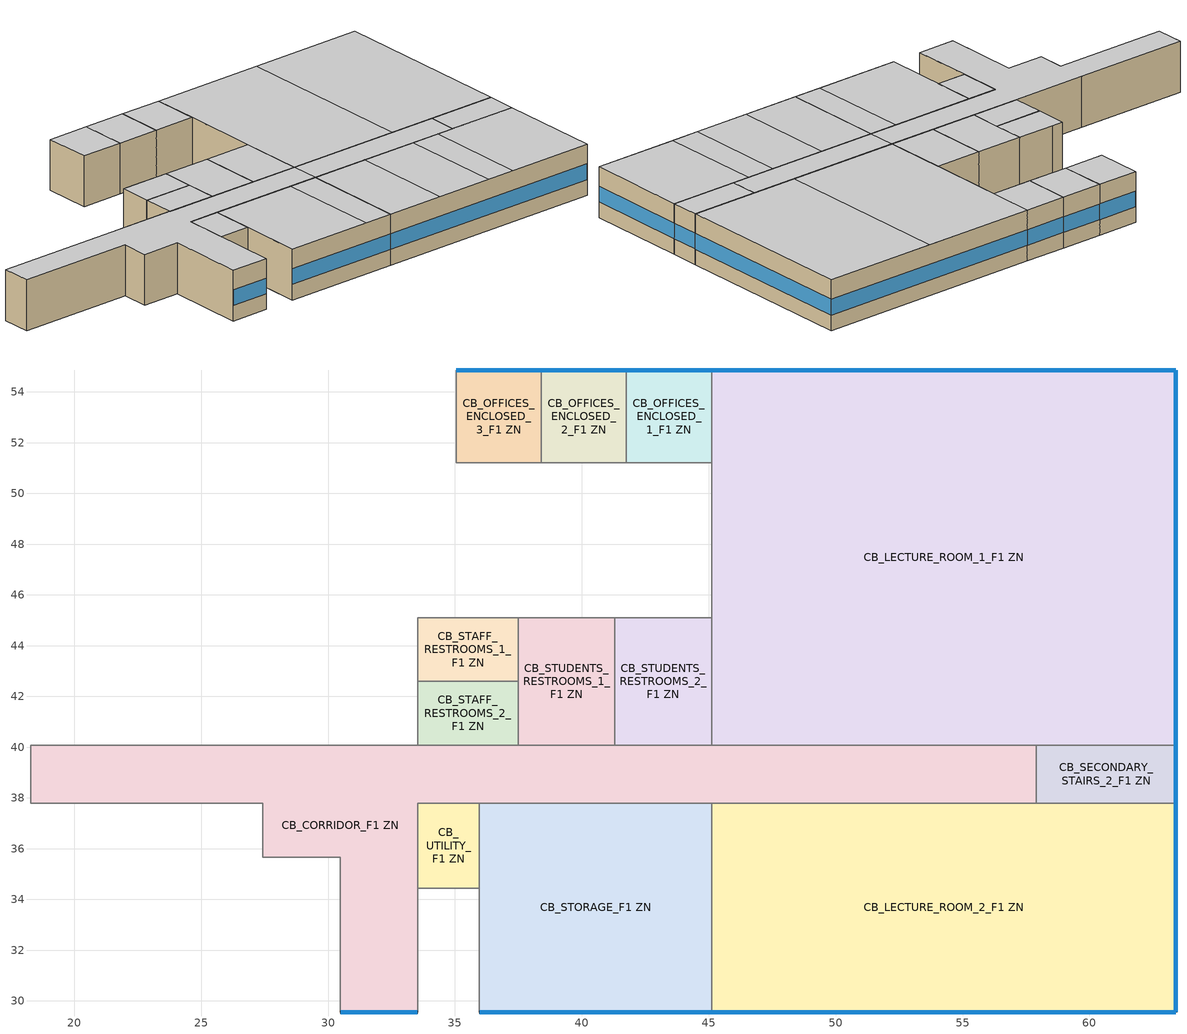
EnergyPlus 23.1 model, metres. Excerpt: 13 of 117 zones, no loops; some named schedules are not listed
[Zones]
CB_CORRIDOR_F1 ZN
 floor ground (Foundation F 126 Perim 305 Area 12217): 57.91,40.08 57.91,37.8 33.53,37.8 33.53,29.57 30.48,29.57 30.48,35.66 27.43,35.66 27.43,37.8 18.29,37.8 18.29,40.08 z0
 wall outside (Typical Insulated Steel Framed Exterior Wall R-11.9): 30.48,29.57 33.53,29.57 z0:3.96
 wall to CB_CAFE_STUDY_LOUNGE_F1 ZN (Uninsulated Steel Stud Wall): 18.29,40.08 18.29,37.8 z0:3.96
 wall to CB_CONFERENCE_ROOM_F1 ZN (Uninsulated Steel Stud Wall): 27.43,40.08 18.29,40.08 z0:3.96
 wall to CB_OFFICES_OPEN_F1 ZN (Uninsulated Steel Stud Wall): 33.53,40.08 27.43,40.08 z0:3.96
 wall to CB_STAFF_RESTROOMS_2_F1 ZN (Uninsulated Steel Stud Wall): 37.49,40.08 33.53,40.08 z0:3.96
 wall to CB_STUDENTS_RESTROOMS_1_F1 ZN (Uninsulated Steel Stud Wall): 41.3,40.08 37.49,40.08 z0:3.96
 wall to CB_STUDENTS_RESTROOMS_2_F1 ZN (Uninsulated Steel Stud Wall): 45.11,40.08 41.3,40.08 z0:3.96
 wall to CB_LECTURE_ROOM_1_F1 ZN (Uninsulated Steel Stud Wall): 57.91,40.08 45.11,40.08 z0:3.96
 wall to CB_SECONDARY_STAIRS_2_F1 ZN (Uninsulated Steel Stud Wall): 57.91,37.8 57.91,40.08 z0:3.96
 wall to CB_LECTURE_ROOM_2_F1 ZN (Uninsulated Steel Stud Wall): 45.11,37.8 57.91,37.8 z0:3.96
 wall to CB_STORAGE_F1 ZN (Uninsulated Steel Stud Wall): 35.97,37.8 45.11,37.8 z0:3.96
 wall to CB_UTILITY_F1 ZN (Uninsulated Steel Stud Wall): 33.53,34.44 33.53,37.8 35.97,37.8 z0:3.96
 wall to CB_PUBLIC_ELEVATORS_F1 ZN (Uninsulated Steel Stud Wall): 33.53,29.57 33.53,34.44 z0:3.96
 wall to CB_ENTRANCE_LOBBY_F1 ZN (Uninsulated Steel Stud Wall): 27.43,35.66 27.43,37.8 / 18.29,37.8 27.43,37.8 z0:3.96
 wall to CB_MAIN_STAIRS_F1 ZN (Uninsulated Steel Stud Wall): 27.43,35.66 30.48,35.66 30.48,29.57 z0:3.96
 window (U 0.77 SHGC 0.23 Simple Glazing Window U-0.77 SHGC 0.23): 30.49,29.57 33.52,29.57 z1.22:2.44
 ceiling to CB_CORRIDOR_F2 ZN (Typical Interior Ceiling): 33.53,29.57 33.53,37.8 45.11,37.8 45.11,40.08 18.29,40.08 18.29,37.8 27.43,37.8 27.43,35.66 30.48,35.66 30.48,29.57 z3.96
 ceiling to CB_STUDIO_2_F2 ZN (Typical Interior Ceiling): 57.91,37.8 57.91,40.08 45.11,40.08 45.11,37.8 z3.96
CB_LECTURE_ROOM_1_F1 ZN
 floor ground (Foundation F 126 Perim 3307 Area 27035): 63.4,54.86 63.4,40.08 45.11,40.08 45.11,54.86 z0
 wall outside (Typical Insulated Steel Framed Exterior Wall R-11.9): 63.4,40.08 63.4,54.86 45.11,54.86 z0:3.96
 wall to CB_SECONDARY_STAIRS_2_F1 ZN (Uninsulated Steel Stud Wall): 57.91,40.08 63.4,40.08 z0:3.96
 wall to CB_STUDENTS_RESTROOMS_2_F1 ZN (Uninsulated Steel Stud Wall): 45.11,45.11 45.11,40.08 z0:3.96
 wall to CB_OFFICES_OPEN_F1 ZN (Uninsulated Steel Stud Wall): 45.11,51.21 45.11,45.11 z0:3.96
 wall to CB_OFFICES_ENCLOSED_1_F1 ZN (Uninsulated Steel Stud Wall): 45.11,54.86 45.11,51.21 z0:3.96
 window (U 0.77 SHGC 0.23 Simple Glazing Window U-0.77 SHGC 0.23): 63.4,40.08 63.4,54.86 / 63.4,54.86 45.11,54.86 z1.22:2.44
 ceiling to CB_STUDIO_2_F2 ZN (Typical Interior Ceiling): 63.4,40.08 63.4,54.86 54.25,54.86 54.25,40.08 z3.96; 54.25,40.08 54.25,54.86 45.11,54.86 45.11,40.08 z3.96
CB_LECTURE_ROOM_2_F1 ZN
 floor ground (Foundation F 126 Perim 2652 Area 1505): 63.4,37.8 63.4,29.57 45.11,29.57 45.11,37.8 z0
 wall outside (Typical Insulated Steel Framed Exterior Wall R-11.9): 45.11,29.57 63.4,29.57 63.4,37.8 z0:3.96
 wall to CB_STORAGE_F1 ZN (Uninsulated Steel Stud Wall): 45.11,37.8 45.11,29.57 z0:3.96
 wall to CB_SECONDARY_STAIRS_2_F1 ZN (Uninsulated Steel Stud Wall): 63.4,37.8 57.91,37.8 z0:3.96
 window (U 0.77 SHGC 0.23 Simple Glazing Window U-0.77 SHGC 0.23): 45.11,29.57 63.4,29.57 / 63.4,29.57 63.4,37.79 z1.22:2.44
 ceiling to CB_CLASSROOM_1_F2 ZN (Typical Interior Ceiling): 63.4,29.57 63.4,37.8 56.54,37.8 56.54,29.57 z3.96
 ceiling to CB_CLASSROOM_2_F2 ZN (Typical Interior Ceiling): 56.54,29.57 56.54,37.8 54.25,37.8 54.25,29.57 z3.96; 54.25,29.57 54.25,37.8 49.68,37.8 49.68,29.57 z3.96
 ceiling to CB_CLASSROOM_3_F2 ZN (Typical Interior Ceiling): 49.68,29.57 49.68,37.8 45.11,37.8 45.11,29.57 z3.96
CB_OFFICES_ENCLOSED_1_F1 ZN
 floor ground (Foundation F 126 Perim 335 Area 1226): 45.11,54.86 45.11,51.21 41.76,51.21 41.76,54.86 z0
 wall outside (Typical Insulated Steel Framed Exterior Wall R-11.9): 45.11,54.86 41.76,54.86 z0:3.96
 wall to CB_OFFICES_OPEN_F1 ZN (Uninsulated Steel Stud Wall): 41.76,51.21 45.11,51.21 z0:3.96
 wall to CB_OFFICES_ENCLOSED_2_F1 ZN (Uninsulated Steel Stud Wall): 41.76,54.86 41.76,51.21 z0:3.96
 window (U 0.77 SHGC 0.23 Simple Glazing Window U-0.77 SHGC 0.23): 45.11,54.86 41.76,54.86 z1.22:2.44
 ceiling to CB_FACULTY_OFFICE_1_F2 ZN (Typical Interior Ceiling): 45.11,51.21 45.11,54.86 41.76,54.86 41.76,51.21 z3.96
CB_OFFICES_ENCLOSED_2_F1 ZN
 floor ground (Foundation F 126 Perim 335 Area 1226): 41.76,54.86 41.76,51.21 38.4,51.21 38.4,54.86 z0
 wall outside (Typical Insulated Steel Framed Exterior Wall R-11.9): 41.76,54.86 38.4,54.86 z0:3.96
 wall to CB_OFFICES_OPEN_F1 ZN (Uninsulated Steel Stud Wall): 38.4,51.21 41.76,51.21 z0:3.96
 wall to CB_OFFICES_ENCLOSED_3_F1 ZN (Uninsulated Steel Stud Wall): 38.4,54.86 38.4,51.21 z0:3.96
 window (U 0.77 SHGC 0.23 Simple Glazing Window U-0.77 SHGC 0.23): 41.76,54.86 38.41,54.86 z1.22:2.44
 ceiling to CB_FACULTY_OFFICE_2_F2 ZN (Typical Interior Ceiling): 41.76,51.21 41.76,54.86 38.4,54.86 38.4,51.21 z3.96
CB_OFFICES_ENCLOSED_3_F1 ZN
 floor ground (Foundation F 126 Perim 335 Area 1226): 38.4,54.86 38.4,51.21 35.05,51.21 35.05,54.86 z0
 wall outside (Typical Insulated Steel Framed Exterior Wall R-11.9): 38.4,54.86 35.05,54.86 z0:3.96
 wall to CB_OFFICES_OPEN_F1 ZN (Uninsulated Steel Stud Wall): 35.05,51.21 38.4,51.21 z0:3.96
 wall to CB_OFFICES_ENCLOSED_4_F1 ZN (Uninsulated Steel Stud Wall): 35.05,54.86 35.05,51.21 z0:3.96
 window (U 0.77 SHGC 0.23 Simple Glazing Window U-0.77 SHGC 0.23): 38.4,54.86 35.05,54.86 z1.22:2.44
 ceiling to CB_FACULTY_OFFICE_3_F2 ZN (Typical Interior Ceiling): 38.4,51.21 38.4,54.86 35.05,54.86 35.05,51.21 z3.96
CB_SECONDARY_STAIRS_2_F1 ZN
 floor ground (Foundation F 126 Perim 229 Area 1254): 63.4,40.08 63.4,37.8 57.91,37.8 57.91,40.08 z0
 wall outside (Typical Insulated Steel Framed Exterior Wall R-11.9): 63.4,37.8 63.4,40.08 z0:3.96
 window (U 0.77 SHGC 0.23 Simple Glazing Window U-0.77 SHGC 0.23): 63.4,37.8 63.4,40.08 z1.22:2.44
 ceiling to CB_SECONDARY_STAIRS_2_F2 ZN (Typical Interior Ceiling): 63.4,37.8 63.4,40.08 57.91,40.08 57.91,37.8 z3.96
CB_STAFF_RESTROOMS_1_F1 ZN
 floor ground (Foundation F 126 Perim 0 Area 996): 37.49,45.11 37.49,42.6 33.53,42.6 33.53,45.11 z0
 wall to CB_STUDENTS_RESTROOMS_1_F1 ZN (Uninsulated Steel Stud Wall): 37.49,42.6 37.49,45.11 z0:3.96
 wall to CB_STAFF_RESTROOMS_2_F1 ZN (Uninsulated Steel Stud Wall): 33.53,42.6 37.49,42.6 z0:3.96
 wall to CB_OFFICES_OPEN_F1 ZN (Uninsulated Steel Stud Wall): 37.49,45.11 34.44,45.11 33.53,45.11 33.53,42.6 z0:3.96
 ceiling to CB_FACULTY_RESTROOMS_2_F2 ZN (Typical Interior Ceiling): 37.49,42.6 37.49,45.11 33.53,45.11 33.53,42.6 z3.96
CB_STAFF_RESTROOMS_2_F1 ZN
 floor ground (Foundation F 126 Perim 0 Area 996): 37.49,42.6 37.49,40.08 33.53,40.08 33.53,42.6 z0
 wall to CB_OFFICES_OPEN_F1 ZN (Uninsulated Steel Stud Wall): 33.53,42.6 33.53,40.08 z0:3.96
 wall to CB_STUDENTS_RESTROOMS_1_F1 ZN (Uninsulated Steel Stud Wall): 37.49,40.08 37.49,42.6 z0:3.96
 ceiling to CB_FACULTY_RESTROOMS_1_F2 ZN (Typical Interior Ceiling): 37.49,40.08 37.49,42.6 33.53,42.6 33.53,40.08 z3.96
CB_STORAGE_F1 ZN
 floor ground (Foundation F 126 Perim 914 Area 7525): 45.11,37.8 45.11,29.57 35.97,29.57 35.97,37.8 z0
 wall outside (Typical Insulated Steel Framed Exterior Wall R-11.9): 35.97,29.57 45.11,29.57 z0:3.96
 wall to CB_PUBLIC_ELEVATORS_F1 ZN (Uninsulated Steel Stud Wall): 35.97,34.44 35.97,29.57 z0:3.96
 wall to CB_UTILITY_F1 ZN (Uninsulated Steel Stud Wall): 35.97,37.8 35.97,34.44 z0:3.96
 window (U 0.77 SHGC 0.23 Simple Glazing Window U-0.77 SHGC 0.23): 35.98,29.57 45.11,29.57 z1.22:2.44
 ceiling to CB_CLASSROOM_3_F2 ZN (Typical Interior Ceiling): 45.11,29.57 45.11,37.8 42.82,37.8 42.82,29.57 z3.96
 ceiling to CB_CLASSROOM_4_F2 ZN (Typical Interior Ceiling): 42.82,29.57 42.82,37.8 35.97,37.8 35.97,29.57 z3.96
CB_STUDENTS_RESTROOMS_1_F1 ZN
 floor ground (Foundation F 126 Perim 0 Area 1916): 41.3,45.11 41.3,40.08 37.49,40.08 37.49,45.11 z0
 wall to CB_OFFICES_OPEN_F1 ZN (Uninsulated Steel Stud Wall): 41.3,45.11 37.49,45.11 z0:3.96
 wall to CB_STUDENTS_RESTROOMS_2_F1 ZN (Uninsulated Steel Stud Wall): 41.3,40.08 41.3,45.11 z0:3.96
 ceiling to CB_STUDENTS_RESTROOMS_1_F2 ZN (Typical Interior Ceiling): 41.3,40.08 41.3,45.11 37.49,45.11 37.49,40.08 z3.96
CB_STUDENTS_RESTROOMS_2_F1 ZN
 floor ground (Foundation F 126 Perim 0 Area 1916): 45.11,45.11 45.11,40.08 41.3,40.08 41.3,45.11 z0
 wall to CB_OFFICES_OPEN_F1 ZN (Uninsulated Steel Stud Wall): 45.11,45.11 41.3,45.11 z0:3.96
 ceiling to CB_STUDENTS_RESTROOMS_2_F2 ZN (Typical Interior Ceiling): 45.11,40.08 45.11,45.11 41.3,45.11 41.3,40.08 z3.96
CB_UTILITY_F1 ZN
 floor ground (Foundation F 126 Perim 0 Area 818): 35.97,37.8 35.97,34.44 33.53,34.44 33.53,37.8 z0
 wall to CB_PUBLIC_ELEVATORS_F1 ZN (Uninsulated Steel Stud Wall): 33.53,34.44 35.97,34.44 z0:3.96
 ceiling to CB_UTILITY_F2 ZN (Typical Interior Ceiling): 35.97,34.44 35.97,37.8 33.53,37.8 33.53,34.44 z3.96
[Building]
-College-ASHRAE 169-2013-2A created: 2023-09-08 18:26:06 +0800: Terrain=City; Loads Convergence Tolerance Value {W}=0.04; Temperature Convergence Tolerance Value {deltaC}=0.2; Solar Distribution=FullInteriorAndExterior; Maximum Number of Warmup Days=25; Minimum Number of Warmup Days=6
[Site:Location]
Tampa-MacDill AFB_FL_USA: Latitude {deg}=27.85; Longitude {deg}=-82.52; Time Zone {hr}=-5; Elevation {m}=8
[Site:GroundTemperature:FCfactorMethod]
January Ground Temperature {C}=24.2; February Ground Temperature {C}=18.9; March Ground Temperature {C}=15.7; April Ground Temperature {C}=13.6; May Ground Temperature {C}=15.5; June Ground Temperature {C}=17.1; July Ground Temperature {C}=21.2; August Ground Temperature {C}=26.9; September Ground Temperature {C}=27.6; October Ground Temperature {C}=27.9; November Ground Temperature {C}=27.4; December Ground Temperature {C}=26.2
[Site:WaterMainsTemperature]
Calculation Method=Correlation; Annual Average Outdoor Air Temperature {C}=21.85; Maximum Difference In Monthly Average Outdoor Air Temperatures {deltaC}=14.3
[SizingPeriod:DesignDay] Day of Month=21; Dry-Bulb Temperature Range Modifier Type=DefaultMultipliers; Humidity Condition Type=Wetbulb; Barometric Pressure {Pa}=101229; Rain Indicator=No; Snow Indicator=No; Daylight Saving Time Indicator=No; Begin Environment Reset Mode=FullResetAtBeginEnvironment
Name | Month | Day Type | Maximum Dry-Bulb Temperature {C} | Daily Dry-Bulb Temperature Range {deltaC} | Wetbulb or DewPoint at Maximum Dry-Bulb {C} | Wind Speed {m/s} | Wind Direction {deg} | Solar Model Indicator | ASHRAE Clear Sky Optical Depth for Beam Irradiance (taub) | ASHRAE Clear Sky Optical Depth for Diffuse Irradiance (taud) | Sky Clearness
Tampa-MacDill.AFB_FL_USA Ann Clg .4% Condns DB=>MWB | 8 | SummerDesignDay | 33.9 | 7.9 | 25.1 | 3.1 | 270 | ASHRAETau | 0.491 | 2.016
Tampa-MacDill.AFB_FL_USA Ann Htg 99.6% Condns DB | 1 | WinterDesignDay | 4.6 | 0 | 4.6 | 2.5 | 10 | ASHRAEClearSky |  |  | 0
[Material] Thermal Absorptance=0.9; Solar Absorptance=0.7; Visible Absorptance=0.7
Name | Roughness | Thickness {m} | Conductivity {W/m-K} | Density {kg/m3} | Specific Heat {J/kg-K}
100mm Normalweight concrete floor | MediumSmooth | 0.1016 | 2.31 | 2322 | 832
25mm Stucco | Smooth | 0.0254 | 0.72 | 1856 | 840
5/8 in. Gypsum Board | MediumSmooth | 0.0159 | 0.16 | 800 | 1090
Std Wood 6inch | MediumSmooth | 0.15 | 0.12 | 540 | 1210
[Material:NoMass] Thermal Absorptance=0.9
Name | Roughness | Thermal Resistance {m2-K/W} | Solar Absorptance | Visible Absorptance
CP02 CARPET PAD | VeryRough | 0.21648 | 0.7 | 0.8
Metal Framed Wall - 24inOC - 2x4 - R0 ins. | Smooth | 0.115881 | 0 | 0
Typical Insulation R-9.73 | Smooth | 1.71283 | 0.7 | 0.7
[WindowMaterial:SimpleGlazingSystem]
U 0.77 SHGC 0.23 Simple Glazing U-0.77 SHGC 0.23: U-Factor {W/m2-K}=4.37226; Solar Heat Gain Coefficient=0.23
[Construction]
InteriorFurnishings: Std Wood 6inch
Typical Insulated Steel Framed Exterior Wall R-11.9: 25mm Stucco, 5/8 in. Gypsum Board, Typical Insulation R-9.73, 5/8 in. Gypsum Board
Typical Interior Ceiling: CP02 CARPET PAD, 100mm Normalweight concrete floor
U 0.77 SHGC 0.23 Simple Glazing Window U-0.77 SHGC 0.23: U 0.77 SHGC 0.23 Simple Glazing U-0.77 SHGC 0.23
Uninsulated Steel Stud Wall: Metal Framed Wall - 24inOC - 2x4 - R0 ins.
[Construction:FfactorGroundFloor] F-Factor {W/m-K}=1.26344
Name | Area {m2} | PerimeterExposed {m}
Foundation F 126 Perim 0 Area 1916 | 19.1613 | 0
Foundation F 126 Perim 0 Area 818 | 8.17547 | 0
Foundation F 126 Perim 0 Area 996 | 9.96385 | 0
Foundation F 126 Perim 229 Area 1254 | 12.5419 | 2.286
Foundation F 126 Perim 2652 Area 1505 | 150.503 | 26.5176
Foundation F 126 Perim 305 Area 12217 | 122.167 | 3.048
Foundation F 126 Perim 3307 Area 27035 | 270.348 | 33.0708
Foundation F 126 Perim 335 Area 1226 | 12.2632 | 3.3528
Foundation F 126 Perim 914 Area 7525 | 75.2515 | 9.144
[Zone] Multiplier=1; Part of Total Floor Area=Yes
CB_CORRIDOR_F1 ZN; CB_LECTURE_ROOM_1_F1 ZN; CB_LECTURE_ROOM_2_F1 ZN; CB_OFFICES_ENCLOSED_1_F1 ZN; CB_OFFICES_ENCLOSED_2_F1 ZN; CB_OFFICES_ENCLOSED_3_F1 ZN; CB_SECONDARY_STAIRS_2_F1 ZN; CB_STAFF_RESTROOMS_1_F1 ZN; CB_STAFF_RESTROOMS_2_F1 ZN; CB_STORAGE_F1 ZN; CB_STUDENTS_RESTROOMS_1_F1 ZN; CB_STUDENTS_RESTROOMS_2_F1 ZN; CB_UTILITY_F1 ZN
[Space]
Name | Zone | Space Type
CB_CORRIDOR_F1 | CB_CORRIDOR_F1 ZN | College - Corridor
CB_LECTURE_ROOM_1_F1 | CB_LECTURE_ROOM_1_F1 ZN | College - Lecture Hall
CB_LECTURE_ROOM_2_F1 | CB_LECTURE_ROOM_2_F1 ZN | College - Classroom
CB_OFFICES_ENCLOSED_1_F1 | CB_OFFICES_ENCLOSED_1_F1 ZN | College - Office
CB_OFFICES_ENCLOSED_2_F1 | CB_OFFICES_ENCLOSED_2_F1 ZN | College - Office
CB_OFFICES_ENCLOSED_3_F1 | CB_OFFICES_ENCLOSED_3_F1 ZN | College - Office
CB_SECONDARY_STAIRS_2_F1 | CB_SECONDARY_STAIRS_2_F1 ZN | College - Stairs
CB_STAFF_RESTROOMS_1_F1 | CB_STAFF_RESTROOMS_1_F1 ZN | College - Restroom
CB_STAFF_RESTROOMS_2_F1 | CB_STAFF_RESTROOMS_2_F1 ZN | College - Restroom
CB_STORAGE_F1 | CB_STORAGE_F1 ZN | College - Storage
CB_STUDENTS_RESTROOMS_1_F1 | CB_STUDENTS_RESTROOMS_1_F1 ZN | College - Restroom
CB_STUDENTS_RESTROOMS_2_F1 | CB_STUDENTS_RESTROOMS_2_F1 ZN | College - Restroom
CB_UTILITY_F1 | CB_UTILITY_F1 ZN | College - Utility
[SpaceList]
College - Classroom: CB_CLASSROOM_1_F4, CB_CLASSROOM_2_F4, CB_CLASSROOM_3_F4, CB_CLASSROOM_5_F4, CB_CLASSROOM_6_F4, CB_CLASSROOM_7_F2, CB_CLASSROOM_6_F2, CB_CLASSROOM_5_F2, CB_CLASSROOM_4_F3, CB_CLASSROOM_3_F3, CB_CLASSROOM_5_F3, CB_CLASSROOM_1_F3, CB_CLASSROOM_2_F3, CB_CLASSROOM_8_F2, CB_CLASSROOM_6_F3, CB_CLASSROOM_7_F3, CB_CLASSROOM_8_F3, CB_CLASSROOM_4_F4, CB_CLASSROOM_4_F2, CB_LECTURE_ROOM_2_F1, CB_CLASSROOM_2_F2, CB_CLASSROOM_1_F2, CB_CLASSROOM_3_F2
College - Corridor: CB_CORRIDOR_F1, CB_CORRIDOR_F4, CB_CORRIDOR_F2, CB_CORRIDOR_2_F3, CB_CORRIDOR_1_F3
College - Office: CB_OFFICES_ENCLOSED_8_F1, CB_OFFICES_ENCLOSED_7_F1, CB_OFFICES_ENCLOSED_5_F1, CB_OFFICES_ENCLOSED_4_F1, CB_OFFICES_ENCLOSED_6_F1, CB_OFFICES_OPEN_F4, CB_OFFICES_OPEN_F1, CB_FACULTY_OFFICE_6_F4, CB_FACULTY_OFFICE_5_F4, CB_FACULTY_OFFICE_4_F4, CB_FACULTY_OFFICE_3_F4, CB_FACULTY_OFFICE_2_F4, CB_OFFICES_ENCLOSED_1_F1, CB_FACULTY_OFFICE_1_F4, CB_FACULTY_OFFICE_1_F3, CB_FACULTY_OFFICE_3_F2, CB_FACULTY_OFFICE_5_F3, CB_FACULTY_OFFICE_4_F3, CB_FACULTY_OFFICE_2_F3, CB_OFFICES_ENCLOSED_2_F1, CB_FACULTY_OFFICE_3_F3, CB_FACULTY_OFFICE_8_F4, CB_FACULTY_OFFICE_8_F3, CB_FACULTY_OFFICE_7_F3, CB_OFFICES_ENCLOSED_3_F1, CB_FACULTY_OFFICE_6_F2, CB_FACULTY_OFFICE_6_F3, CB_FACULTY_OFFICE_7_F2, CB_FACULTY_OFFICE_7_F4, CB_FACULTY_OFFICE_8_F2, CB_FACULTY_OFFICE_2_F2, CB_OFFICES_OPEN_F3, CB_FACULTY_OFFICE_4_F2, CB_OFFICES_OPEN_F2, CB_FACULTY_OFFICE_5_F2, CB_FACULTY_OFFICE_1_F2
College - Restroom: CB_STUDENTS_RESTROOMS_1_F1, CB_STAFF_RESTROOMS_1_F1, CB_FACULTY_RESTROOMS_2_F4, CB_STUDENTS_RESTROOMS_1_F4, CB_STUDENTS_RESTROOMS_2_F4, CB_FACULTY_RESTROOMS_1_F4, CB_STUDENTS_RESTROOMS_1_F3, CB_FACULTY_RESTROOMS_1_F3, CB_STUDENTS_RESTROOMS_2_F3, CB_FACULTY_RESTROOMS_2_F3, CB_STAFF_RESTROOMS_2_F1, CB_FACULTY_RESTROOMS_2_F2, CB_FACULTY_RESTROOMS_1_F2, CB_STUDENTS_RESTROOMS_2_F1, CB_STUDENTS_RESTROOMS_2_F2, CB_STUDENTS_RESTROOMS_1_F2
College - Lecture Hall: CB_LECTURE_ROOM_1_F1
College - Stairs: CB_MAIN_STAIRS_F4, CB_SECONDARY_STAIRS_2_F4, CB_SECONDARY_STAIRS_2_F1, CB_SECONDARY_STAIRS_1_F4, CB_MAIN_STAIRS_F3, CB_MAIN_STAIRS_F2, CB_SECONDARY_STAIRS_2_F2, CB_SECONDARY_STAIRS_2_F3, CB_SECONDARY_STAIRS_1_F1, CB_SECONDARY_STAIRS_1_F3, CB_SECONDARY_STAIRS_1_F2, CB_MAIN_STAIRS_F1
College - Storage: CB_STORAGE_F1
College - Utility: CB_UTILITY_F1, CB_UTILITY_F4, CB_UTILITY_F3, CB_UTILITY_F2
[Lights] Schedule=College BLDG_LIGHT_SCH; Design Level Calculation Method=Watts/Area; Fraction Replaceable=0
Name | Zone or ZoneList or Space or SpaceList | Watts per Zone Floor Area {W/m2}
College - Classroom Lights | College - Classroom | 7.64238
College - Corridor Lights | College - Corridor | 4.4132
College - Office Lights | College - Office | 7.96529
College - Restroom Lights | College - Restroom | 6.78126
College - Lecture Hall Lights | College - Lecture Hall | 6.56599
College - Stairs Lights | College - Stairs | 5.27432
College - Storage Lights | College - Storage | 4.09029
College - Utility Lights | College - Utility | 4.62848
[People] Number of People Calculation Method=People/Area; Fraction Radiant=0.3; Activity Level Schedule=College ACTIVITY_SCH; Work Efficiency Schedule=Work Efficiency Schedule; Clothing Insulation Schedule=Clothing Schedule; Air Velocity Schedule=Air Velocity Schedule
Name | Zone or ZoneList or Space or SpaceList | Number of People Schedule | People per Floor Area {person/m2}
College - Classroom People | College - Classroom | College BLDG_Class_OCC_SCH | 0.699654
College - Office People | College - Office | College BLDG_OCC_SCH_Offices | 0.0538196
College - Lecture Hall People | College - Lecture Hall | College BLDG_Lecture_OCC_SCH | 0.699654
[ElectricEquipment] Schedule=College BLDG_EQUIP_SCH_Base; Design Level Calculation Method=Watts/Area; Fraction Latent=0; Fraction Radiant=0.5; Fraction Lost=0
Name | Zone or ZoneList or Space or SpaceList | Watts per Zone Floor Area {W/m2}
College - Classroom Elec Equip | College - Classroom | 9.99967
College - Corridor Elec Equip | College - Corridor | 3.98265
College - Office Elec Equip | College - Office | 10.7639
College - Restroom Elec Equip | College - Restroom | 3.98265
College - Lecture Hall Elec Equip | College - Lecture Hall | 9.99967
College - Utility Elec Equip | College - Utility | 3.98265
[InternalMass] Construction=InteriorFurnishings
Name | Zone or ZoneList | Space or SpaceList | Surface Area {m2}
CB_CORRIDOR_F1 Mass | CB_CORRIDOR_F1 ZN | CB_CORRIDOR_F1 | 244.335
CB_LECTURE_ROOM_1_F1 Mass | CB_LECTURE_ROOM_1_F1 ZN | CB_LECTURE_ROOM_1_F1 | 540.696
CB_LECTURE_ROOM_2_F1 Mass | CB_LECTURE_ROOM_2_F1 ZN | CB_LECTURE_ROOM_2_F1 | 301.006
CB_OFFICES_ENCLOSED_1_F1 Mass | CB_OFFICES_ENCLOSED_1_F1 ZN | CB_OFFICES_ENCLOSED_1_F1 | 24.5264
CB_OFFICES_ENCLOSED_2_F1 Mass | CB_OFFICES_ENCLOSED_2_F1 ZN | CB_OFFICES_ENCLOSED_2_F1 | 24.5264
CB_OFFICES_ENCLOSED_3_F1 Mass | CB_OFFICES_ENCLOSED_3_F1 ZN | CB_OFFICES_ENCLOSED_3_F1 | 24.5264
CB_SECONDARY_STAIRS_2_F1 Mass | CB_SECONDARY_STAIRS_2_F1 ZN | CB_SECONDARY_STAIRS_2_F1 | 25.0838
CB_STAFF_RESTROOMS_1_F1 Mass | CB_STAFF_RESTROOMS_1_F1 ZN | CB_STAFF_RESTROOMS_1_F1 | 19.9277
CB_STAFF_RESTROOMS_2_F1 Mass | CB_STAFF_RESTROOMS_2_F1 ZN | CB_STAFF_RESTROOMS_2_F1 | 19.9277
CB_STORAGE_F1 Mass | CB_STORAGE_F1 ZN | CB_STORAGE_F1 | 150.503
CB_STUDENTS_RESTROOMS_1_F1 Mass | CB_STUDENTS_RESTROOMS_1_F1 ZN | CB_STUDENTS_RESTROOMS_1_F1 | 38.3225
CB_STUDENTS_RESTROOMS_2_F1 Mass | CB_STUDENTS_RESTROOMS_2_F1 ZN | CB_STUDENTS_RESTROOMS_2_F1 | 38.3225
CB_UTILITY_F1 Mass | CB_UTILITY_F1 ZN | CB_UTILITY_F1 | 16.3509
[ZoneInfiltration:DesignFlowRate] Schedule=College INFIL_SCH_PNNL; Design Flow Rate Calculation Method=Flow/ExteriorArea; Flow Rate per Exterior Surface Area {m3/s-m2}=0.000569573; Constant Term Coefficient=0; Temperature Term Coefficient=0; Velocity Term Coefficient=0.224; Velocity Squared Term Coefficient=0
Name | Zone or ZoneList or Space or SpaceList
CB_CORRIDOR_F1 Infiltration | CB_CORRIDOR_F1
CB_LECTURE_ROOM_1_F1 Infiltration | CB_LECTURE_ROOM_1_F1
CB_LECTURE_ROOM_2_F1 Infiltration | CB_LECTURE_ROOM_2_F1
CB_OFFICES_ENCLOSED_1_F1 Infiltration | CB_OFFICES_ENCLOSED_1_F1
CB_OFFICES_ENCLOSED_2_F1 Infiltration | CB_OFFICES_ENCLOSED_2_F1
CB_OFFICES_ENCLOSED_3_F1 Infiltration | CB_OFFICES_ENCLOSED_3_F1
CB_SECONDARY_STAIRS_2_F1 Infiltration | CB_SECONDARY_STAIRS_2_F1
CB_STORAGE_F1 Infiltration | CB_STORAGE_F1
[Daylighting:Controls] Lighting Control Type=Continuous; Minimum Input Power Fraction for Continuous or ContinuousOff Dimming Control=0.2; Minimum Light Output Fraction for Continuous or ContinuousOff Dimming Control=0.2; Number of Stepped Control Steps=1; Probability Lighting will be Reset When Needed in Manual Stepped Control=1; Glare Calculation Azimuth Angle of View Direction Clockwise from Zone y-Axis {deg}=-0; Maximum Allowable Discomfort Glare Index=22; Illuminance Setpoint at Reference Point 1 {lux}=375; Illuminance Setpoint at Reference Point 2 {lux}=375
Name | Zone or Space | Glare Calculation Daylighting Reference Point | Daylighting Reference Point Name 1 | Fraction of Lights Controlled by Reference Point 1 | Daylighting Reference Point Name 2 | Fraction of Lights Controlled by Reference Point 2
CB_LECTURE_ROOM_1_F1 ZN DaylightingControls | CB_LECTURE_ROOM_1_F1 ZN | CB_LECTURE_ROOM_1_F1 Daylt Sensor 1 | CB_LECTURE_ROOM_1_F1 Daylt Sensor 1 | 0.276 | CB_LECTURE_ROOM_1_F1 Daylt Sensor 2 | 0.232
CB_LECTURE_ROOM_2_F1 ZN DaylightingControls | CB_LECTURE_ROOM_2_F1 ZN | CB_LECTURE_ROOM_2_F1 Daylt Sensor 1 | CB_LECTURE_ROOM_2_F1 Daylt Sensor 1 | 0.39 | CB_LECTURE_ROOM_2_F1 Daylt Sensor 2 | 0.311
[Exterior:Lights] Schedule=College EXTERIOR_LIGHT_SCH; Control Option=AstronomicalClock
Name | Design Level {W}
NonDimming Exterior Lights Def | 441.8
Occ Sensing Exterior Lights Def | 8552
[Schedule:Day:Interval]
College BLDG_LIGHT_SCH Default|WntrDsn|Wknd|Hol Day; College BLDG_LIGHT_SCH Default|WntrDsn|Wknd|Hol Day 1; College BLDG_LIGHT_SCH Default|WntrDsn|Wknd|Hol Day 2; College BLDG_LIGHT_SCH Default; College BLDG_LIGHT_SCH Winter Design Day 2: No, 24:00, 0.1773
College BLDG_LIGHT_SCH Wkdy|SmrDsn Day; College BLDG_LIGHT_SCH Wkdy|SmrDsn Day 2; College BLDG_LIGHT_SCH Summer Design Day: No, 07:00, 0.1773, 21:00, 0.9, 24:00, 0.1773
College BLDG_LIGHT_SCH Wkdy|SmrDsn Day 1: No, 08:00, 0.1773, 20:00, 0.5, 24:00, 0.1773
College ACTIVITY_SCH Default; College ACTIVITY_SCH Summer Design Day; College ACTIVITY_SCH Winter Design Day: No, 24:00, 120
Work Efficiency Schedule Default; College BLDG_Class_OCC_SCH Default|WntrDsn|Wknd|Hol Day; College BLDG_Class_OCC_SCH Default|WntrDsn|Wknd|Hol Day 1; College BLDG_Class_OCC_SCH Default|WntrDsn|Wknd|Hol Day 2; College BLDG_Class_OCC_SCH Default; College BLDG_Class_OCC_SCH Winter Design Day 2; College BLDG_OCC_SCH_Offices Default|WntrDsn|Wknd|Hol Day; College BLDG_OCC_SCH_Offices Default|WntrDsn|Wknd|Hol Day 1; College BLDG_OCC_SCH_Offices Default|WntrDsn|Wknd|Hol Day 2; College BLDG_OCC_SCH_Offices Default; College BLDG_OCC_SCH_Offices Winter Design Day 2; College BLDG_Lecture_OCC_SCH Default|WntrDsn|Wknd|Hol Day; College BLDG_Lecture_OCC_SCH Wkdy|SmrDsn Day 1; College BLDG_Lecture_OCC_SCH Default|WntrDsn|Wknd|Hol Day 1; College BLDG_Lecture_OCC_SCH Default|WntrDsn|Wknd|Hol Day 2; College BLDG_Lecture_OCC_SCH Default; College BLDG_Lecture_OCC_SCH Winter Design Day 2: No, 24:00, 0
Clothing Schedule Default Winter Clothes; College INFIL_SCH_PNNL Default; College INFIL_SCH_PNNL Default|Sun|Hol Day; College INFIL_SCH_PNNL Sat|WntrDsn Day; College INFIL_SCH_PNNL Winter Design Day: No, 24:00, 1
Air Velocity Schedule Default: No, 24:00, 0.2
College BLDG_EQUIP_SCH_Base Default|WntrDsn|Wknd|Hol Day; College BLDG_EQUIP_SCH_Base Default|WntrDsn|Wknd|Hol Day 2; College BLDG_EQUIP_SCH_Base Default; College BLDG_EQUIP_SCH_Base Winter Design Day 2: No, 24:00, 0.4
College BLDG_EQUIP_SCH_Base Wkdy|SmrDsn Day; College BLDG_EQUIP_SCH_Base Wkdy|SmrDsn Day 2; College BLDG_EQUIP_SCH_Base Summer Design Day: No, 08:00, 0.4, 17:00, 1, 24:00, 0.4
College BLDG_EQUIP_SCH_Base Default|WntrDsn|Wknd|Hol Day 1: No, 24:00, 0.3
College BLDG_EQUIP_SCH_Base Wkdy|SmrDsn Day 1: No, 08:00, 0.3, 17:00, 0.5, 24:00, 0.3
College BLDG_Class_OCC_SCH Wkdy|SmrDsn Day; College BLDG_Class_OCC_SCH Wkdy|SmrDsn Day 2; College BLDG_Class_OCC_SCH Summer Design Day: No, 07:00, 0, 10:00, 0.42, 12:00, 0.29, 16:00, 0.42, 17:00, 0.15, 19:00, 0.29, 20:00, 0.15, 24:00, 0
College BLDG_Class_OCC_SCH Wkdy|SmrDsn Day 1: No, 07:00, 0, 14:00, 0.16, 20:00, 0.05, 24:00, 0
College BLDG_OCC_SCH_Offices Wkdy|SmrDsn Day; College BLDG_OCC_SCH_Offices Wkdy|SmrDsn Day 2; College BLDG_OCC_SCH_Offices Summer Design Day: No, 08:00, 0, 17:00, 1, 21:00, 0.2, 24:00, 0
College BLDG_OCC_SCH_Offices Wkdy|SmrDsn Day 1: No, 08:00, 0, 17:00, 0.5, 21:00, 0.2, 24:00, 0
College BLDG_Lecture_OCC_SCH Wkdy|SmrDsn Day; College BLDG_Lecture_OCC_SCH Wkdy|SmrDsn Day 2; College BLDG_Lecture_OCC_SCH Summer Design Day: No, 07:00, 0, 09:00, 0.28, 12:00, 0.4, 17:00, 0.28, 24:00, 0
College EXTERIOR_LIGHT_SCH Default; College EXTERIOR_LIGHT_SCH Default|WntrDsn|Wknd|Hol Day; College EXTERIOR_LIGHT_SCH Winter Design Day: No, 06:00, 0, 24:00, 1
College INFIL_SCH_PNNL Summer Design Day; College INFIL_SCH_PNNL Wkdy|SmrDsn Day: No, 06:00, 1, 21:00, 0.25, 24:00, 1
[Schedule:Week:Daily]
College BLDG_LIGHT_SCH Week Rule - Jan1-Jun24: College BLDG_LIGHT_SCH Default|WntrDsn|Wknd|Hol Day, College BLDG_LIGHT_SCH Wkdy|SmrDsn Day, College BLDG_LIGHT_SCH Wkdy|SmrDsn Day, College BLDG_LIGHT_SCH Wkdy|SmrDsn Day, College BLDG_LIGHT_SCH Wkdy|SmrDsn Day, College BLDG_LIGHT_SCH Wkdy|SmrDsn Day, College BLDG_LIGHT_SCH Default|WntrDsn|Wknd|Hol Day, College BLDG_LIGHT_SCH Default, College BLDG_LIGHT_SCH Summer Design Day, College BLDG_LIGHT_SCH Winter Design Day 2, College BLDG_LIGHT_SCH Default, College BLDG_LIGHT_SCH Default
College BLDG_LIGHT_SCH Week Rule - Jun25-Jul1: College BLDG_LIGHT_SCH Default|WntrDsn|Wknd|Hol Day, College BLDG_LIGHT_SCH Wkdy|SmrDsn Day, College BLDG_LIGHT_SCH Wkdy|SmrDsn Day, College BLDG_LIGHT_SCH Wkdy|SmrDsn Day, College BLDG_LIGHT_SCH Wkdy|SmrDsn Day, College BLDG_LIGHT_SCH Wkdy|SmrDsn Day, College BLDG_LIGHT_SCH Default|WntrDsn|Wknd|Hol Day 1, College BLDG_LIGHT_SCH Default, College BLDG_LIGHT_SCH Summer Design Day, College BLDG_LIGHT_SCH Winter Design Day 2, College BLDG_LIGHT_SCH Default, College BLDG_LIGHT_SCH Default
College BLDG_LIGHT_SCH Week Rule - Jul2-Aug26: College BLDG_LIGHT_SCH Default|WntrDsn|Wknd|Hol Day 1, College BLDG_LIGHT_SCH Wkdy|SmrDsn Day 1, College BLDG_LIGHT_SCH Wkdy|SmrDsn Day 1, College BLDG_LIGHT_SCH Wkdy|SmrDsn Day 1, College BLDG_LIGHT_SCH Wkdy|SmrDsn Day 1, College BLDG_LIGHT_SCH Wkdy|SmrDsn Day 1, College BLDG_LIGHT_SCH Default|WntrDsn|Wknd|Hol Day 1, College BLDG_LIGHT_SCH Default, College BLDG_LIGHT_SCH Summer Design Day, College BLDG_LIGHT_SCH Winter Design Day 2, College BLDG_LIGHT_SCH Default, College BLDG_LIGHT_SCH Default
College BLDG_Class_OCC_SCH Week Rule - Jan1-May27: College BLDG_Class_OCC_SCH Default|WntrDsn|Wknd|Hol Day, College BLDG_Class_OCC_SCH Wkdy|SmrDsn Day, College BLDG_Class_OCC_SCH Wkdy|SmrDsn Day, College BLDG_Class_OCC_SCH Wkdy|SmrDsn Day, College BLDG_Class_OCC_SCH Wkdy|SmrDsn Day, College BLDG_Class_OCC_SCH Wkdy|SmrDsn Day, College BLDG_Class_OCC_SCH Default|WntrDsn|Wknd|Hol Day, College BLDG_Class_OCC_SCH Default, College BLDG_Class_OCC_SCH Summer Design Day, College BLDG_Class_OCC_SCH Winter Design Day 2, College BLDG_Class_OCC_SCH Default, College BLDG_Class_OCC_SCH Default
College BLDG_Class_OCC_SCH Week Rule - May28-Jun3: College BLDG_Class_OCC_SCH Default|WntrDsn|Wknd|Hol Day, College BLDG_Class_OCC_SCH Wkdy|SmrDsn Day, College BLDG_Class_OCC_SCH Wkdy|SmrDsn Day, College BLDG_Class_OCC_SCH Wkdy|SmrDsn Day, College BLDG_Class_OCC_SCH Wkdy|SmrDsn Day 1, College BLDG_Class_OCC_SCH Wkdy|SmrDsn Day 1, College BLDG_Class_OCC_SCH Default|WntrDsn|Wknd|Hol Day 1, College BLDG_Class_OCC_SCH Default, College BLDG_Class_OCC_SCH Summer Design Day, College BLDG_Class_OCC_SCH Winter Design Day 2, College BLDG_Class_OCC_SCH Default, College BLDG_Class_OCC_SCH Default
College BLDG_Class_OCC_SCH Week Rule - Jun4-Aug26: College BLDG_Class_OCC_SCH Default|WntrDsn|Wknd|Hol Day 1, College BLDG_Class_OCC_SCH Wkdy|SmrDsn Day 1, College BLDG_Class_OCC_SCH Wkdy|SmrDsn Day 1, College BLDG_Class_OCC_SCH Wkdy|SmrDsn Day 1, College BLDG_Class_OCC_SCH Wkdy|SmrDsn Day 1, College BLDG_Class_OCC_SCH Wkdy|SmrDsn Day 1, College BLDG_Class_OCC_SCH Default|WntrDsn|Wknd|Hol Day 1, College BLDG_Class_OCC_SCH Default, College BLDG_Class_OCC_SCH Summer Design Day, College BLDG_Class_OCC_SCH Winter Design Day 2, College BLDG_Class_OCC_SCH Default, College BLDG_Class_OCC_SCH Default
College BLDG_Class_OCC_SCH Week Rule - Aug27-Sep2: College BLDG_Class_OCC_SCH Default|WntrDsn|Wknd|Hol Day 1, College BLDG_Class_OCC_SCH Wkdy|SmrDsn Day 1, College BLDG_Class_OCC_SCH Wkdy|SmrDsn Day 1, College BLDG_Class_OCC_SCH Wkdy|SmrDsn Day 1, College BLDG_Class_OCC_SCH Wkdy|SmrDsn Day 1, College BLDG_Class_OCC_SCH Wkdy|SmrDsn Day 2, College BLDG_Class_OCC_SCH Default|WntrDsn|Wknd|Hol Day 2, College BLDG_Class_OCC_SCH Default, College BLDG_Class_OCC_SCH Summer Design Day, College BLDG_Class_OCC_SCH Winter Design Day 2, College BLDG_Class_OCC_SCH Default, College BLDG_Class_OCC_SCH Default
College BLDG_Class_OCC_SCH Week Rule - Sep3-Dec31: College BLDG_Class_OCC_SCH Default|WntrDsn|Wknd|Hol Day 2, College BLDG_Class_OCC_SCH Wkdy|SmrDsn Day 2, College BLDG_Class_OCC_SCH Wkdy|SmrDsn Day 2, College BLDG_Class_OCC_SCH Wkdy|SmrDsn Day 2, College BLDG_Class_OCC_SCH Wkdy|SmrDsn Day 2, College BLDG_Class_OCC_SCH Wkdy|SmrDsn Day 2, College BLDG_Class_OCC_SCH Default|WntrDsn|Wknd|Hol Day 2, College BLDG_Class_OCC_SCH Default, College BLDG_Class_OCC_SCH Summer Design Day, College BLDG_Class_OCC_SCH Winter Design Day 2, College BLDG_Class_OCC_SCH Default, College BLDG_Class_OCC_SCH Default
College BLDG_OCC_SCH_Offices Week Rule - Jan1-May27: College BLDG_OCC_SCH_Offices Default|WntrDsn|Wknd|Hol Day, College BLDG_OCC_SCH_Offices Wkdy|SmrDsn Day, College BLDG_OCC_SCH_Offices Wkdy|SmrDsn Day, College BLDG_OCC_SCH_Offices Wkdy|SmrDsn Day, College BLDG_OCC_SCH_Offices Wkdy|SmrDsn Day, College BLDG_OCC_SCH_Offices Wkdy|SmrDsn Day, College BLDG_OCC_SCH_Offices Default|WntrDsn|Wknd|Hol Day, College BLDG_OCC_SCH_Offices Default, College BLDG_OCC_SCH_Offices Summer Design Day, College BLDG_OCC_SCH_Offices Winter Design Day 2, College BLDG_OCC_SCH_Offices Default, College BLDG_OCC_SCH_Offices Default
College BLDG_OCC_SCH_Offices Week Rule - May28-Jun3: College BLDG_OCC_SCH_Offices Default|WntrDsn|Wknd|Hol Day, College BLDG_OCC_SCH_Offices Wkdy|SmrDsn Day, College BLDG_OCC_SCH_Offices Wkdy|SmrDsn Day, College BLDG_OCC_SCH_Offices Wkdy|SmrDsn Day, College BLDG_OCC_SCH_Offices Wkdy|SmrDsn Day 1, College BLDG_OCC_SCH_Offices Wkdy|SmrDsn Day 1, College BLDG_OCC_SCH_Offices Default|WntrDsn|Wknd|Hol Day 1, College BLDG_OCC_SCH_Offices Default, College BLDG_OCC_SCH_Offices Summer Design Day, College BLDG_OCC_SCH_Offices Winter Design Day 2, College BLDG_OCC_SCH_Offices Default, College BLDG_OCC_SCH_Offices Default
College BLDG_OCC_SCH_Offices Week Rule - Jun4-Aug26: College BLDG_OCC_SCH_Offices Default|WntrDsn|Wknd|Hol Day 1, College BLDG_OCC_SCH_Offices Wkdy|SmrDsn Day 1, College BLDG_OCC_SCH_Offices Wkdy|SmrDsn Day 1, College BLDG_OCC_SCH_Offices Wkdy|SmrDsn Day 1, College BLDG_OCC_SCH_Offices Wkdy|SmrDsn Day 1, College BLDG_OCC_SCH_Offices Wkdy|SmrDsn Day 1, College BLDG_OCC_SCH_Offices Default|WntrDsn|Wknd|Hol Day 1, College BLDG_OCC_SCH_Offices Default, College BLDG_OCC_SCH_Offices Summer Design Day, College BLDG_OCC_SCH_Offices Winter Design Day 2, College BLDG_OCC_SCH_Offices Default, College BLDG_OCC_SCH_Offices Default
College BLDG_OCC_SCH_Offices Week Rule - Aug27-Sep2: College BLDG_OCC_SCH_Offices Default|WntrDsn|Wknd|Hol Day 1, College BLDG_OCC_SCH_Offices Wkdy|SmrDsn Day 1, College BLDG_OCC_SCH_Offices Wkdy|SmrDsn Day 1, College BLDG_OCC_SCH_Offices Wkdy|SmrDsn Day 1, College BLDG_OCC_SCH_Offices Wkdy|SmrDsn Day 1, College BLDG_OCC_SCH_Offices Wkdy|SmrDsn Day 2, College BLDG_OCC_SCH_Offices Default|WntrDsn|Wknd|Hol Day 2, College BLDG_OCC_SCH_Offices Default, College BLDG_OCC_SCH_Offices Summer Design Day, College BLDG_OCC_SCH_Offices Winter Design Day 2, College BLDG_OCC_SCH_Offices Default, College BLDG_OCC_SCH_Offices Default
College BLDG_OCC_SCH_Offices Week Rule - Sep3-Dec31: College BLDG_OCC_SCH_Offices Default|WntrDsn|Wknd|Hol Day 2, College BLDG_OCC_SCH_Offices Wkdy|SmrDsn Day 2, College BLDG_OCC_SCH_Offices Wkdy|SmrDsn Day 2, College BLDG_OCC_SCH_Offices Wkdy|SmrDsn Day 2, College BLDG_OCC_SCH_Offices Wkdy|SmrDsn Day 2, College BLDG_OCC_SCH_Offices Wkdy|SmrDsn Day 2, College BLDG_OCC_SCH_Offices Default|WntrDsn|Wknd|Hol Day 2, College BLDG_OCC_SCH_Offices Default, College BLDG_OCC_SCH_Offices Summer Design Day, College BLDG_OCC_SCH_Offices Winter Design Day 2, College BLDG_OCC_SCH_Offices Default, College BLDG_OCC_SCH_Offices Default
College BLDG_Lecture_OCC_SCH Week Rule - Jan1-May27: College BLDG_Lecture_OCC_SCH Default|WntrDsn|Wknd|Hol Day, College BLDG_Lecture_OCC_SCH Wkdy|SmrDsn Day, College BLDG_Lecture_OCC_SCH Wkdy|SmrDsn Day, College BLDG_Lecture_OCC_SCH Wkdy|SmrDsn Day, College BLDG_Lecture_OCC_SCH Wkdy|SmrDsn Day, College BLDG_Lecture_OCC_SCH Wkdy|SmrDsn Day, College BLDG_Lecture_OCC_SCH Default|WntrDsn|Wknd|Hol Day, College BLDG_Lecture_OCC_SCH Default, College BLDG_Lecture_OCC_SCH Summer Design Day, College BLDG_Lecture_OCC_SCH Winter Design Day 2, College BLDG_Lecture_OCC_SCH Default, College BLDG_Lecture_OCC_SCH Default
College BLDG_Lecture_OCC_SCH Week Rule - May28-Jun3: College BLDG_Lecture_OCC_SCH Default|WntrDsn|Wknd|Hol Day, College BLDG_Lecture_OCC_SCH Wkdy|SmrDsn Day, College BLDG_Lecture_OCC_SCH Wkdy|SmrDsn Day, College BLDG_Lecture_OCC_SCH Wkdy|SmrDsn Day, College BLDG_Lecture_OCC_SCH Wkdy|SmrDsn Day 1, College BLDG_Lecture_OCC_SCH Wkdy|SmrDsn Day 1, College BLDG_Lecture_OCC_SCH Default|WntrDsn|Wknd|Hol Day 1, College BLDG_Lecture_OCC_SCH Default, College BLDG_Lecture_OCC_SCH Summer Design Day, College BLDG_Lecture_OCC_SCH Winter Design Day 2, College BLDG_Lecture_OCC_SCH Default, College BLDG_Lecture_OCC_SCH Default
College BLDG_Lecture_OCC_SCH Week Rule - Jun4-Aug26: College BLDG_Lecture_OCC_SCH Default|WntrDsn|Wknd|Hol Day 1, College BLDG_Lecture_OCC_SCH Wkdy|SmrDsn Day 1, College BLDG_Lecture_OCC_SCH Wkdy|SmrDsn Day 1, College BLDG_Lecture_OCC_SCH Wkdy|SmrDsn Day 1, College BLDG_Lecture_OCC_SCH Wkdy|SmrDsn Day 1, College BLDG_Lecture_OCC_SCH Wkdy|SmrDsn Day 1, College BLDG_Lecture_OCC_SCH Default|WntrDsn|Wknd|Hol Day 1, College BLDG_Lecture_OCC_SCH Default, College BLDG_Lecture_OCC_SCH Summer Design Day, College BLDG_Lecture_OCC_SCH Winter Design Day 2, College BLDG_Lecture_OCC_SCH Default, College BLDG_Lecture_OCC_SCH Default
College BLDG_Lecture_OCC_SCH Week Rule - Aug27-Sep2: College BLDG_Lecture_OCC_SCH Default|WntrDsn|Wknd|Hol Day 1, College BLDG_Lecture_OCC_SCH Wkdy|SmrDsn Day 1, College BLDG_Lecture_OCC_SCH Wkdy|SmrDsn Day 1, College BLDG_Lecture_OCC_SCH Wkdy|SmrDsn Day 1, College BLDG_Lecture_OCC_SCH Wkdy|SmrDsn Day 1, College BLDG_Lecture_OCC_SCH Wkdy|SmrDsn Day 2, College BLDG_Lecture_OCC_SCH Default|WntrDsn|Wknd|Hol Day 2, College BLDG_Lecture_OCC_SCH Default, College BLDG_Lecture_OCC_SCH Summer Design Day, College BLDG_Lecture_OCC_SCH Winter Design Day 2, College BLDG_Lecture_OCC_SCH Default, College BLDG_Lecture_OCC_SCH Default
College BLDG_Lecture_OCC_SCH Week Rule - Sep3-Dec31: College BLDG_Lecture_OCC_SCH Default|WntrDsn|Wknd|Hol Day 2, College BLDG_Lecture_OCC_SCH Wkdy|SmrDsn Day 2, College BLDG_Lecture_OCC_SCH Wkdy|SmrDsn Day 2, College BLDG_Lecture_OCC_SCH Wkdy|SmrDsn Day 2, College BLDG_Lecture_OCC_SCH Wkdy|SmrDsn Day 2, College BLDG_Lecture_OCC_SCH Wkdy|SmrDsn Day 2, College BLDG_Lecture_OCC_SCH Default|WntrDsn|Wknd|Hol Day 2, College BLDG_Lecture_OCC_SCH Default, College BLDG_Lecture_OCC_SCH Summer Design Day, College BLDG_Lecture_OCC_SCH Winter Design Day 2, College BLDG_Lecture_OCC_SCH Default, College BLDG_Lecture_OCC_SCH Default
College EXTERIOR_LIGHT_SCH Week Rule - Jan1-Dec31: College EXTERIOR_LIGHT_SCH Default|WntrDsn|Wknd|Hol Day, College EXTERIOR_LIGHT_SCH Default, College EXTERIOR_LIGHT_SCH Default, College EXTERIOR_LIGHT_SCH Default, College EXTERIOR_LIGHT_SCH Default, College EXTERIOR_LIGHT_SCH Default, College EXTERIOR_LIGHT_SCH Default|WntrDsn|Wknd|Hol Day, College EXTERIOR_LIGHT_SCH Default, College EXTERIOR_LIGHT_SCH Default, College EXTERIOR_LIGHT_SCH Winter Design Day, College EXTERIOR_LIGHT_SCH Default, College EXTERIOR_LIGHT_SCH Default
College INFIL_SCH_PNNL Week Rule - Jan1-Dec31: College INFIL_SCH_PNNL Default|Sun|Hol Day, College INFIL_SCH_PNNL Wkdy|SmrDsn Day, College INFIL_SCH_PNNL Wkdy|SmrDsn Day, College INFIL_SCH_PNNL Wkdy|SmrDsn Day, College INFIL_SCH_PNNL Wkdy|SmrDsn Day, College INFIL_SCH_PNNL Wkdy|SmrDsn Day, College INFIL_SCH_PNNL Sat|WntrDsn Day, College INFIL_SCH_PNNL Default, College INFIL_SCH_PNNL Summer Design Day, College INFIL_SCH_PNNL Winter Design Day, College INFIL_SCH_PNNL Default, College INFIL_SCH_PNNL Default
[Schedule:Year]
College BLDG_LIGHT_SCH: College BLDG_LIGHT_SCH Week Rule - Jan1-Jun24, 1, 1, 6, 24, College BLDG_LIGHT_SCH Week Rule - Jun25-Jul1, 6, 25, 7, 1, College BLDG_LIGHT_SCH Week Rule - Jul2-Aug26, 7, 2, 8, 26, College BLDG_LIGHT_SCH Week Rule - Aug27-Sep2, 8, 27, 9, 2, College BLDG_LIGHT_SCH Week Rule - Sep3-Dec31, 9, 3, 12, 31
College ACTIVITY_SCH: College ACTIVITY_SCH Week Rule - Jan1-Dec31, 1, 1, 12, 31
Work Efficiency Schedule: Work Efficiency Schedule Week Rule - Jan1-Dec31, 1, 1, 12, 31
Clothing Schedule: Clothing Schedule Week Rule - Jan1-Dec31, 1, 1, 12, 31
Air Velocity Schedule: Air Velocity Schedule Week Rule - Jan1-Dec31, 1, 1, 12, 31
College BLDG_EQUIP_SCH_Base: College BLDG_EQUIP_SCH_Base Week Rule - Jan1-Jun24, 1, 1, 6, 24, College BLDG_EQUIP_SCH_Base Week Rule - Jun25-Jul1, 6, 25, 7, 1, College BLDG_EQUIP_SCH_Base Week Rule - Jul2-Aug26, 7, 2, 8, 26, College BLDG_EQUIP_SCH_Base Week Rule - Aug27-Sep2, 8, 27, 9, 2, College BLDG_EQUIP_SCH_Base Week Rule - Sep3-Dec31, 9, 3, 12, 31
College BLDG_Class_OCC_SCH: College BLDG_Class_OCC_SCH Week Rule - Jan1-May27, 1, 1, 5, 27, College BLDG_Class_OCC_SCH Week Rule - May28-Jun3, 5, 28, 6, 3, College BLDG_Class_OCC_SCH Week Rule - Jun4-Aug26, 6, 4, 8, 26, College BLDG_Class_OCC_SCH Week Rule - Aug27-Sep2, 8, 27, 9, 2, College BLDG_Class_OCC_SCH Week Rule - Sep3-Dec31, 9, 3, 12, 31
College BLDG_OCC_SCH_Offices: College BLDG_OCC_SCH_Offices Week Rule - Jan1-May27, 1, 1, 5, 27, College BLDG_OCC_SCH_Offices Week Rule - May28-Jun3, 5, 28, 6, 3, College BLDG_OCC_SCH_Offices Week Rule - Jun4-Aug26, 6, 4, 8, 26, College BLDG_OCC_SCH_Offices Week Rule - Aug27-Sep2, 8, 27, 9, 2, College BLDG_OCC_SCH_Offices Week Rule - Sep3-Dec31, 9, 3, 12, 31
College BLDG_Lecture_OCC_SCH: College BLDG_Lecture_OCC_SCH Week Rule - Jan1-May27, 1, 1, 5, 27, College BLDG_Lecture_OCC_SCH Week Rule - May28-Jun3, 5, 28, 6, 3, College BLDG_Lecture_OCC_SCH Week Rule - Jun4-Aug26, 6, 4, 8, 26, College BLDG_Lecture_OCC_SCH Week Rule - Aug27-Sep2, 8, 27, 9, 2, College BLDG_Lecture_OCC_SCH Week Rule - Sep3-Dec31, 9, 3, 12, 31
College EXTERIOR_LIGHT_SCH: College EXTERIOR_LIGHT_SCH Week Rule - Jan1-Dec31, 1, 1, 12, 31
College INFIL_SCH_PNNL: College INFIL_SCH_PNNL Week Rule - Jan1-Dec31, 1, 1, 12, 31
